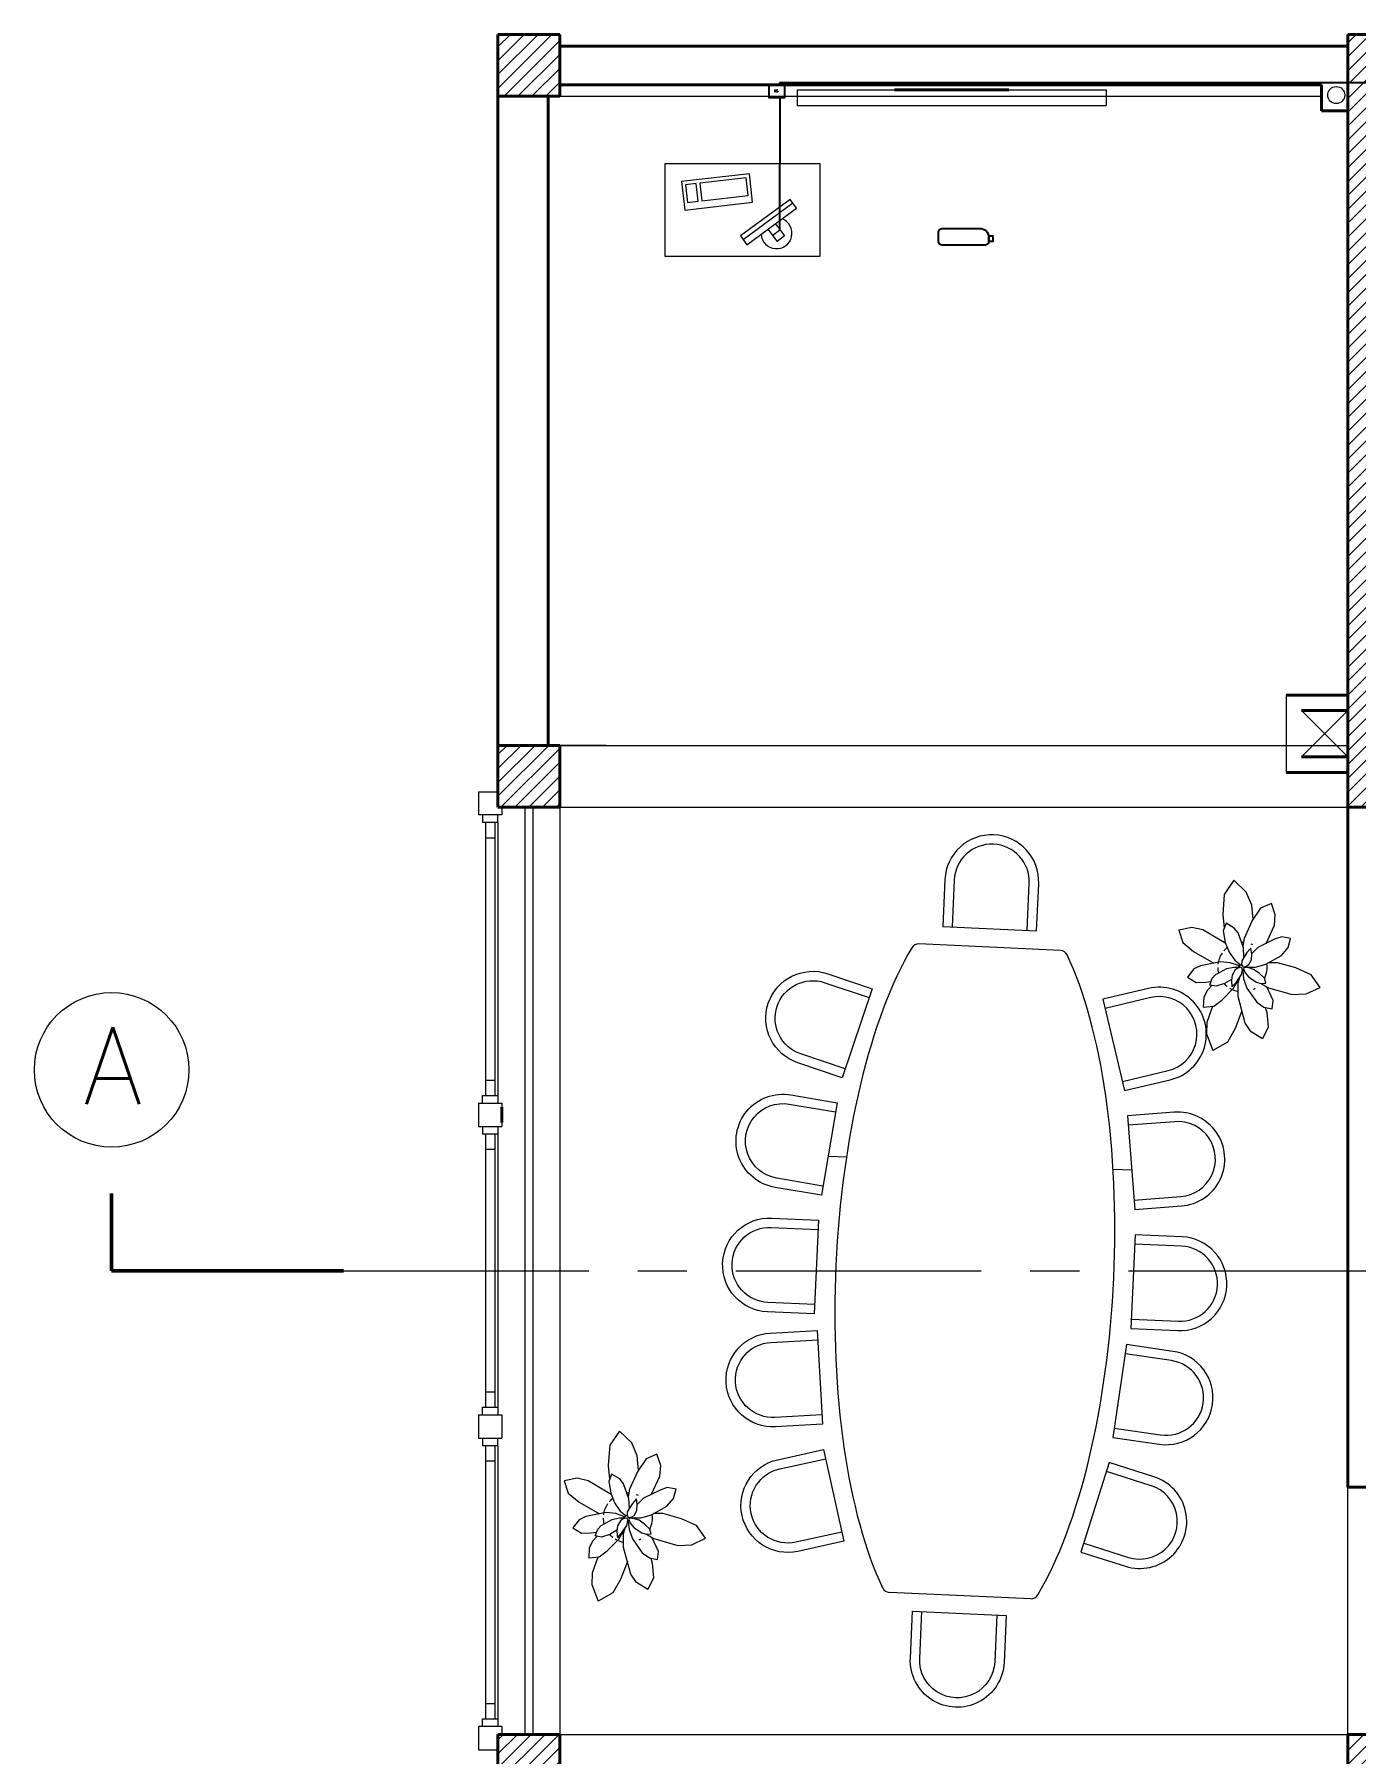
# Model space of a CAD drawing. Extents: x 952 to 1351, y -109 to 188.
# Drawn here: x 1314.34 to 1322.89, y 119.73 to 130.86 of the extents above; entities that cross this region are included whole.
import ezdxf

# ---------------------------------------------------------------- set-up
doc = ezdxf.new("R2010")
doc.units = 0
doc.header["$LTSCALE"] = 0.5
doc.linetypes.add('CENTER', pattern=[50.8, 31.75, -6.35, 6.35, -6.35])
doc.layers.get('0').update_dxf_attribs({"linetype": 'CONTINUOUS'})
doc.layers.add('Cableado', color=100, linetype='CONTINUOUS')
for name, color, linetype, lineweight in [('Carpintería', 55, 'CONTINUOUS', 20), ('Detalles .05', 243, 'CONTINUOUS', 5), ('Detalles 01', 8, 'CONTINUOUS', 9), ('Equipamiento movil', 33, 'CONTINUOUS', 9), ('Muros corte', 7, 'CONTINUOUS', 40), ('Punta 01', 6, 'CONTINUOUS', 9), ('Punta 02', 11, 'CONTINUOUS', 20), ('Punta 05', 52, 'CONTINUOUS', 50), ('Tratamiento pisos', 251, 'CONTINUOUS', 9), ('Vidrios', 147, 'CONTINUOUS', 13)]:
    doc.layers.add(name, color=color, linetype=linetype, lineweight=lineweight)
doc.styles.add('Texto 5 mm', font='simplex.shx', dxfattribs={"height": 0.5})
pattern_1 = [(45, (102.69759, 2.652385), (-0.0449012806, 0.0449012806), [])]

# ---------------------------------------------------------------- blocks, each defined once
blk = doc.blocks.new('Plant1')
for p, q in [((5.75, 15.65), (2.94, 14.02)), ((6.8, 12.64), (5.75, 15.65)), ((1.24, 11.02), (-0.18, 7.33)), ((2.94, 14.02), (1.24, 11.02)), ((6.67, 9.74), (6.8, 12.64)), ((-10.15, 7.82), (-12.56, 7.25)), ((-12.56, 7.25), (-11.81, 4.91)), ((-8.01, 7.41), (-10.15, 7.82)), ((-4.41, 5.37), (-8.01, 7.41)), ((-4.94, 10.5), (-5.47, 8.7)), ((-5.47, 8.7), (-5.1, 7.19)), ((-5.1, 7.19), (-3.73, 3.58)), ((-3.11, 9.8), (-4.94, 10.5)), ((-1.65, 8.27), (-3.11, 9.8)), ((-0.15, 4.91), (-1.65, 8.27)), ((-0.18, 7.33), (-0.36, 5.38)), ((4.8, 4.93), (6.67, 9.74)), ((-11.81, 4.91), (-9.42, 2.94)), ((-3.73, 3.58), (-2.59, 2.19)), ((0.25, 2.69), (-0.15, 4.91)), ((2.74, 4.3), (1.6, 3.31)), ((3.75, 4.5), (2.74, 4.3)), ((3.75, 3.45), (4.8, 4.93)), ((3.75, 3.44), (3.75, 4.5)), ((7.53, 5.66), (4.58, 4.62)), ((7.5, 2.24), (8.7, 3.64)), ((9.19, 5.31), (7.53, 5.66)), ((8.7, 3.64), (9.19, 5.31)), ((8.78, 3.92), (9.84, 4.12)), ((9.84, 4.12), (12.89, 4.12)), ((12.89, 4.12), (15.19, 2.69)), ((-15.39, 2.27), (-18.09, -0.04)), ((-12.63, 3.17), (-15.39, 2.27)), ((-9.66, 3.14), (-12.63, 3.17)), ((-9.42, 2.94), (-5.88, 0.9)), ((-3.93, 0.56), (-7.13, -0.21)), ((-5.88, 0.9), (-4.34, 0.46)), ((-2.06, 0.5), (-3.93, 0.56)), ((-2.48, 2.2), (-3.75, 2.12)), ((-3.75, 2.12), (-2.91, 1.21)), ((-2.91, 1.21), (-1.29, 0)), ((-1.34, 2), (-2.48, 2.2)), ((-1.9, 0.46), (-2.06, 0.5)), ((-0.39, 1.34), (-1.34, 2)), ((-0.56, -0.12), (-0.19, 0)), ((-0.12, 0.81), (-0.39, 1.34)), ((-0.19, 0), (-0.12, 0.06)), ((-0.06, 0.25), (-0.12, 0.81)), ((-0.12, 0.06), (-0.06, 0.25)), ((-0.11, 0.67), (0.06, 0.81)), ((0.06, 0.81), (0.25, 2.69)), ((0.31, 1.31), (0.12, 0.38)), ((0.12, 0.38), (0.19, 0.25)), ((0.19, 0.25), (0.38, 0.19)), ((0.73, 2.26), (0.31, 1.31)), ((0.38, 0.19), (1.25, 0.44)), ((0.47, 0.22), (0.69, 0)), ((0.69, 0), (2.44, 0)), ((1.6, 3.31), (0.73, 2.26)), ((1.25, 0.44), (2.18, 1.1)), ((2.18, 1.1), (3.4, 2.61)), ((2.44, 0), (4.43, 0.51)), ((3.4, 2.61), (3.75, 3.44)), ((4.43, 0.51), (7.5, 2.24)), ((13.53, 0.5), (11.66, -0.54)), ((15.19, 2.69), (13.53, 0.5)), ((-18.09, -0.04), (-15.37, -2.32)), ((-15.37, -2.32), (-11.22, -3.04)), ((-11.22, -3.04), (-8.38, -3)), ((-8.2, -0.91), (-9.38, -2.5)), ((-9.38, -2.5), (-7.87, -3.25)), ((-5.18, -2.97), (-8.45, -7.47)), ((-7.13, -0.21), (-8.2, -0.91)), ((-7.87, -3.25), (-5.44, -3.05)), ((-5.44, -3.05), (-3.38, -2.45)), ((-3.38, -2.45), (-1.56, -1.44)), ((-1.56, -1.44), (-0.5, -0.38)), ((-1.12, -2.44), (-1.55, -4.42)), ((-1.29, 0), (-0.56, -0.12)), ((-0.38, -0.81), (-1.12, -2.44)), ((-0.31, -0.5), (-0.59, -0.46)), ((-0.5, -0.38), (-0.5, -0.12)), ((0.06, -0.62), (-0.38, -0.81)), ((-0.26, -0.76), (-0.31, -0.5)), ((-0.19, -1.81), (-0.07, -0.68)), ((0.01, -3.25), (-0.19, -1.81)), ((0.12, -0.12), (0, -0.44)), ((0, -0.44), (0.12, -1)), ((1.03, -5.66), (0.01, -3.25)), ((0.56, -0.06), (0.12, -0.12)), ((0.12, -1), (0.45, -1.59)), ((0.45, -1.59), (1.43, -2.3)), ((1.53, -0.38), (0.56, -0.06)), ((1.43, -2.3), (2.56, -2.56)), ((3.06, -1.61), (1.53, -0.38)), ((3.19, -1.19), (2.01, -0.77)), ((2.38, -1), (2.23, -0.95)), ((2.32, -2.51), (3.05, -4.05)), ((4.2, -2.28), (2.38, -1)), ((2.56, -2.56), (3.88, -2.56)), ((3.88, -2.56), (3.06, -1.61)), ((6, -1.48), (3.19, -1.19)), ((6.42, -4.94), (4.2, -2.28)), ((11.66, -0.54), (6, -1.48)), ((9.02, -0.98), (12.56, -2.76)), ((12.56, -2.76), (15.17, -4.6)), ((-4.21, -9.77), (-1.41, -5.8)), ((-1.55, -4.42), (-1.12, -8.67)), ((1.72, -6.45), (1.03, -5.66)), ((3.06, -7.12), (1.72, -6.45)), ((2.39, -7.87), (2.32, -6.75)), ((3.05, -4.05), (3.43, -5.82)), ((3.43, -5.82), (3.06, -7.12)), ((3.19, -6.68), (4.04, -7.69)), ((7.5, -6.71), (6.42, -4.94)), ((7.5, -8.88), (7.5, -6.71)), ((7.5, -6.98), (10.72, -8.45)), ((15.17, -4.6), (16.61, -7.77)), ((-8.45, -7.47), (-9.18, -9.67)), ((-9.18, -9.67), (-8.88, -12.44)), ((-6.25, -11.82), (-4.21, -9.77)), ((-1.12, -8.67), (-0.57, -10.07)), ((-0.57, -10.07), (1, -11.56)), ((1, -11.56), (2.25, -9.87)), ((2.25, -9.87), (2.39, -7.87)), ((4.04, -7.69), (5.41, -8.56)), ((5.41, -8.56), (7.5, -8.88)), ((10.72, -8.45), (13.06, -8.78)), ((13.06, -8.78), (16.61, -7.77)), ((-8.88, -12.44), (-6.25, -11.82))]:
    blk.add_line(p, q)
for start, end in [(57.1582, 93.2041), (172.4345, 176.9296), (149.2581, 153.7532), (21.2653, 25.7604), (212.1423, 223.5771), (306.6551, 316.418), (323.0282, 344.4965), (229.8179, 257.6637), (265.2848, 278.7499)]:
    blk.add_arc((0, 0), 5.12, start, end)
blk = doc.blocks.new('Silla 2')
for p, q in [((15, 15), (0, 15)), ((0, 15), (0, -15)), ((15, 12), (0, 12)), ((0, -12), (15, -12)), ((0, -15), (15, -15))]:
    blk.add_line(p, q)
for radius in [15, 12]:
    blk.add_arc((15, 0), radius, 270, 90)
blk = doc.blocks.new('RECTANG')
for p, q in [((1, 1), (0, 1)), ((0, 1), (0, 0)), ((1, 0), (1, 1)), ((0, 0), (1, 0))]:
    blk.add_line(p, q)
blk = doc.blocks.new('KEYBOARD', base_point=(60, 294))
for p, xscale, yscale, zscale in [((60, 294), 19, 8, 19), ((61, 295), 13, 5, 13), ((75, 295), 3, 5, 3)]:
    blk.add_blockref('RECTANG', p, dxfattribs=dict(xscale=xscale, yscale=yscale, zscale=zscale))

msp = doc.modelspace()

# ---------------------------------------------------------------- hatches: boundary and pattern name
at = {"layer": 'Detalles 01'}
h = msp.add_hatch(dxfattribs=at)
h.set_pattern_fill('ANSI31,_O', color=256, scale=0.02)
h.set_pattern_definition(pattern_1)
h.paths.add_polyline_path([(1317.743, 130.857), (1317.343, 130.857), (1317.343, 130.457), (1317.743, 130.457)])
h = msp.add_hatch(dxfattribs=at)
h.set_pattern_fill('ANSI31,_O', color=256, scale=0.02)
h.set_pattern_definition([(45, (41.89759, 2.652385), (-0.0449012806, 0.0449012806), [])])
h.paths.add_polyline_path([(1325.943, 130.782), (1324.843, 130.782), (1324.843, 130.532), (1325.943, 130.532)])
h.paths.add_polyline_path([(1324.843, 130.782), (1323.083, 130.782), (1323.083, 130.857), (1322.843, 130.857), (1322.843, 125.857), (1324.843, 125.857), (1324.843, 126.007), (1323.083, 126.007), (1323.083, 130.532), (1324.843, 130.532)])
h.paths.add_polyline_path([(1325.483, 129.732), (1325.333, 129.732), (1325.333, 126.007), (1324.843, 126.007), (1324.843, 125.857), (1325.483, 125.857)])
h = msp.add_hatch(dxfattribs=at)
h.set_pattern_fill('ANSI31,_O', color=256, scale=0.02)
h.set_pattern_definition(pattern_1)
h.paths.add_polyline_path([(1317.743, 126.257), (1317.343, 126.257), (1317.343, 125.857), (1317.743, 125.857)])
h = msp.add_hatch(dxfattribs=at)
h.set_pattern_fill('ANSI31,_O', color=256, scale=0.02)
h.set_pattern_definition(pattern_1)
h.paths.add_polyline_path([(1317.743, 119.857), (1317.343, 119.857), (1317.343, 119.457), (1317.743, 119.457)])
h = msp.add_hatch(dxfattribs=at)
h.set_pattern_fill('ANSI31,_O', color=256, scale=0.02)
h.set_pattern_definition(pattern_1)
h.paths.add_polyline_path([(1324.343, 116.832), (1323.093, 116.832), (1323.093, 119.857), (1322.843, 119.857), (1322.843, 115.182), (1321.793, 115.182), (1321.793, 114.932), (1322.843, 114.932), (1322.843, 114.857), (1323.093, 114.857), (1323.093, 116.582), (1324.343, 116.582)])
h.paths.add_polyline_path([(1328.843, 119.857), (1328.593, 119.857), (1328.593, 116.832), (1327.343, 116.832), (1327.343, 116.582), (1328.593, 116.582), (1328.593, 114.857), (1328.843, 114.857), (1328.843, 114.932), (1329.893, 114.932), (1329.893, 115.182), (1328.843, 115.182)])

# ---------------------------------------------------------------- linework, layer by layer
at = {"layer": 'Cableado'}
for p, q in [((1327.642, 130.545), (1319.164, 130.545)), ((1319.164, 130.545), (1319.164, 130.532)), ((1319.168, 129.592), (1319.17, 130.448)), ((1320.545, 129.546), (1320.545, 129.518))]:
    msp.add_line(p, q, dxfattribs=at)
for points in [[(1319.098, 130.532), (1319.197, 130.532), (1319.197, 130.448), (1319.098, 130.448)], [(1320.519, 129.554), (1320.545, 129.554), (1320.545, 129.518), (1320.519, 129.518)]]:
    msp.add_lwpolyline(points, close=True, dxfattribs=at)
msp.add_lwpolyline([(1320.22, 129.602), (1320.462, 129.602, -0.414214), (1320.519, 129.546), (1320.519, 129.52, -0.414214), (1320.492, 129.493), (1320.22, 129.493, -0.414214), (1320.193, 129.52), (1320.193, 129.575, -0.414214)], format="xyb", close=True, dxfattribs=at)
at = {"layer": 'Carpintería'}
for p, q in [((1317.218, 125.957), (1317.218, 125.807)), ((1317.218, 125.957), (1317.343, 125.957)), ((1317.368, 125.857), (1317.368, 125.807)), ((1317.368, 125.807), (1317.218, 125.807)), ((1317.243, 125.807), (1317.243, 125.757)), ((1317.343, 125.757), (1317.243, 125.757)), ((1317.263, 125.757), (1317.263, 123.991)), ((1317.323, 125.757), (1317.323, 123.991)), ((1317.343, 125.757), (1317.343, 125.807)), ((1317.323, 125.657), (1317.263, 125.657)), ((1317.263, 124.091), (1317.323, 124.091)), ((1317.218, 123.941), (1317.218, 123.791)), ((1317.218, 123.941), (1317.368, 123.941)), ((1317.243, 123.941), (1317.243, 123.991)), ((1317.243, 123.991), (1317.343, 123.991)), ((1317.343, 123.991), (1317.343, 123.941)), ((1317.368, 123.941), (1317.368, 123.916)), ((1317.218, 123.791), (1317.368, 123.791)), ((1317.243, 123.791), (1317.243, 123.741)), ((1317.343, 123.741), (1317.243, 123.741)), ((1317.263, 123.741), (1317.263, 121.974)), ((1317.323, 123.741), (1317.263, 123.741)), ((1317.323, 123.741), (1317.323, 121.974)), ((1317.343, 123.791), (1317.343, 123.741)), ((1317.368, 123.816), (1317.368, 123.791)), ((1317.323, 123.641), (1317.263, 123.641)), ((1317.263, 122.074), (1317.323, 122.074)), ((1317.243, 121.924), (1317.243, 121.974)), ((1317.243, 121.974), (1317.343, 121.974)), ((1317.343, 121.974), (1317.343, 121.924)), ((1317.218, 121.924), (1317.218, 121.774)), ((1317.218, 121.924), (1317.368, 121.924)), ((1317.368, 121.924), (1317.368, 121.774)), ((1317.218, 121.774), (1317.368, 121.774)), ((1317.243, 121.774), (1317.243, 121.724)), ((1317.343, 121.724), (1317.243, 121.724)), ((1317.263, 121.724), (1317.263, 119.957)), ((1317.323, 121.724), (1317.323, 119.957)), ((1317.343, 121.724), (1317.343, 121.774)), ((1317.323, 121.624), (1317.263, 121.624)), ((1317.263, 120.057), (1317.323, 120.057)), ((1317.243, 119.907), (1317.243, 119.957)), ((1317.243, 119.957), (1317.343, 119.957)), ((1317.343, 119.957), (1317.343, 119.907)), ((1317.368, 119.907), (1317.218, 119.907)), ((1317.218, 119.907), (1317.218, 119.757)), ((1317.368, 119.907), (1317.368, 119.857)), ((1317.218, 119.757), (1317.343, 119.757))]:
    msp.add_line(p, q, dxfattribs=at)
at = {"layer": 'Detalles 01'}
for p, q in [((1317.518, 125.857), (1317.518, 123.816)), ((1317.568, 125.857), (1317.568, 123.816)), ((1317.343, 125.757), (1317.343, 123.991)), ((1317.518, 123.816), (1317.518, 121.799)), ((1317.568, 123.816), (1317.568, 121.799)), ((1317.343, 121.724), (1317.343, 119.957)), ((1317.518, 121.799), (1317.518, 119.857)), ((1317.568, 121.799), (1317.568, 119.857))]:
    msp.add_line(p, q, dxfattribs=at)
at = {"layer": 'Detalles 01', "linetype": 'CENTER', "ltscale": 0.1}
msp.add_line((1316.343, 122.857), (1324.734, 122.857), dxfattribs=at)
at = {"layer": 'Detalles 01'}
msp.add_circle((1322.768, 130.465), 0.055, dxfattribs=at)
at = {"layer": 'Equipamiento movil'}
for p, q in [((1318.426, 129.421), (1318.426, 130.021)), ((1318.426, 130.021), (1319.426, 130.021)), ((1319.426, 130.021), (1319.426, 129.421)), ((1319.235, 129.789), (1318.912, 129.553)), ((1319.252, 129.765), (1318.93, 129.528)), ((1318.953, 129.496), (1319.276, 129.733)), ((1319.276, 129.733), (1319.235, 129.789)), ((1319.139, 129.632), (1319.197, 129.553)), ((1318.912, 129.553), (1318.953, 129.496)), ((1319.09, 129.597), (1319.149, 129.517)), ((1319.12, 129.556), (1319.168, 129.592)), ((1319.197, 129.553), (1319.149, 129.517)), ((1319.426, 129.421), (1318.426, 129.421)), ((1318.043, 126.257), (1317.743, 126.257)), ((1320.983, 124.93), (1320.067, 124.972)), ((1320.792, 120.735), (1319.876, 120.776))]:
    msp.add_line(p, q, dxfattribs=at)
for centre, radius, start, end in [((1319.146, 129.571), 0.1, 184.1025, 68.3304), ((1320.065, 124.922), 0.05, 87.392, 149.2662), ((1320.981, 124.88), 0.05, 25.5177, 87.392), ((1319.878, 120.826), 0.05, 205.5177, 267.392), ((1320.794, 120.785), 0.05, 267.392, 329.2662)]:
    msp.add_arc(centre, radius, start, end, dxfattribs=at)
for start_param, end_param in [(3.734306, 5.690472), (0.592713, 2.54888)]:
    msp.add_ellipse((1320.429, 122.853), major_axis=(-0.114, -2.497), ratio=0.36, start_param=start_param, end_param=end_param, dxfattribs=at)
at = {"layer": 'Muros corte'}
for p, q in [((1317.743, 130.857), (1317.343, 130.857)), ((1317.343, 130.457), (1317.343, 130.857)), ((1317.743, 130.857), (1317.743, 130.457)), ((1322.843, 125.857), (1322.843, 130.857)), ((1322.843, 130.857), (1323.083, 130.857)), ((1321.793, 130.782), (1317.743, 130.782)), ((1322.843, 130.782), (1321.793, 130.782)), ((1318.793, 130.532), (1317.743, 130.532)), ((1322.673, 130.532), (1318.793, 130.532)), ((1320.65, 130.498), (1319.91, 130.498)), ((1322.673, 130.362), (1322.673, 130.532)), ((1322.843, 123.816), (1322.843, 130.532)), ((1317.743, 130.457), (1317.343, 130.457)), ((1317.343, 130.457), (1317.343, 126.257)), ((1317.668, 130.457), (1317.668, 126.257)), ((1322.843, 130.362), (1322.673, 130.362)), ((1322.443, 126.582), (1322.843, 126.582)), ((1322.543, 126.482), (1322.843, 126.482)), ((1317.743, 126.257), (1317.343, 126.257)), ((1317.343, 125.857), (1317.343, 126.257)), ((1317.743, 125.857), (1317.743, 126.257)), ((1322.543, 126.182), (1322.843, 126.182)), ((1322.443, 126.082), (1322.843, 126.082)), ((1317.743, 125.857), (1317.343, 125.857)), ((1325.483, 125.857), (1322.843, 125.857)), ((1317.368, 123.916), (1317.368, 123.816)), ((1322.843, 121.457), (1322.843, 123.816)), ((1322.843, 121.457), (1324.343, 121.457)), ((1317.743, 119.857), (1317.343, 119.857)), ((1317.343, 119.457), (1317.343, 119.857)), ((1317.743, 119.457), (1317.743, 119.857)), ((1322.843, 119.857), (1323.093, 119.857)), ((1322.843, 115.182), (1322.843, 119.857))]:
    msp.add_line(p, q, dxfattribs=at)
at = {"layer": 'Punta 01'}
for p, q in [((1322.843, 126.482), (1322.543, 126.182)), ((1322.543, 126.482), (1322.843, 126.182))]:
    msp.add_line(p, q, dxfattribs=at)
at = {"layer": 'Punta 02'}
msp.add_circle((1314.843, 124.157), 0.5, dxfattribs=at)
at = {"layer": 'Punta 05'}
for p, q in [((1314.843, 122.857), (1314.843, 123.357)), ((1316.343, 122.857), (1314.843, 122.857))]:
    msp.add_line(p, q, dxfattribs=at)
at = {"layer": 'Tratamiento pisos'}
for p, q in [((1317.743, 130.457), (1320.343, 130.457)), ((1320.343, 130.457), (1322.673, 130.457)), ((1317.743, 126.257), (1322.843, 126.257)), ((1317.743, 125.857), (1322.843, 125.857)), ((1317.743, 125.857), (1317.743, 123.816)), ((1317.343, 123.741), (1317.343, 121.974)), ((1317.743, 123.816), (1317.743, 121.799)), ((1319.598, 123.592), (1319.479, 123.597)), ((1321.444, 123.508), (1321.324, 123.513)), ((1317.743, 121.799), (1317.743, 119.857)), ((1322.843, 119.857), (1322.843, 121.457)), ((1317.743, 119.857), (1320.243, 119.857)), ((1320.243, 119.857), (1322.843, 119.857))]:
    msp.add_line(p, q, dxfattribs=at)
at = {"layer": 'Vidrios', "color": 7}
for p, q in [((1319.28, 130.498), (1321.28, 130.498)), ((1319.28, 130.498), (1319.28, 130.398)), ((1321.28, 130.498), (1321.28, 130.398)), ((1319.28, 130.398), (1321.28, 130.398)), ((1322.443, 126.582), (1322.443, 126.082))]:
    msp.add_line(p, q, dxfattribs=at)

# ---------------------------------------------------------------- block references
at = {"layer": 'Detalles .05', "xscale": 0.0312, "yscale": 0.0312, "zscale": 0.0312, "rotation": 275.4822477110876}
for p in [(1322.161, 124.822), (1318.184, 121.258)]:
    msp.add_blockref('Plant1', p, dxfattribs=at)
at = {"layer": 'Equipamiento movil'}
for name, p, xscale, yscale, zscale, rotation in [('KEYBOARD', (1318.97, 129.956), 0.02326153846132684, 0.02326153846132684, 0.02326153846132684, 186.6000886321275), ('Silla 2', (1320.525, 125.071), 0.02025, 0.02025, 0.02025, 87.39196215413781), ('Silla 2', (1319.668, 124.394), -0.02025, 0.02025, 0.02025, 341.398032275769), ('Silla 2', (1321.328, 124.318), 0.02025, 0.02025, 0.02025, 13.38589203263081), ('Silla 2', (1319.487, 123.645), -0.02025000000000002, 0.02025, 0.02025, 350.3586577711353), ('Silla 2', (1321.44, 123.556), 0.02025000000000001, 0.02025000000000001, 0.02025000000000001, 4.42526653726446), ('Silla 2', (1319.404, 122.881), -0.02024999999999998, 0.02025, 0.02025, 357.3919621541378), ('Silla 2', (1321.453, 122.787), 0.02025, 0.02025, 0.02025, 357.3919621542619), ('Silla 2', (1319.426, 122.167), -0.02025000000000004, 0.02025, 0.02025, 3.108258299101446), ('Silla 2', (1321.366, 122.079), 0.02025, 0.02025, 0.02025, 351.6756660092984), ('Silla 2', (1319.516, 121.403), -0.02025, 0.02025, 0.02025, 12.38968141235321), ('Silla 2', (1321.207, 121.326), 0.02025000000000001, 0.02025000000000001, 0.02025000000000001, 342.3942428960464), ('Silla 2', (1320.329, 120.64), -0.02025, 0.02025, 0.02025, 87.39196215413781)]:
    msp.add_blockref(name, p, dxfattribs=dict(at, xscale=xscale, yscale=yscale, zscale=zscale, rotation=rotation))

# ---------------------------------------------------------------- texts
at = {"layer": 'Cableado', "insert": (1319.129, 130.499), "char_height": 0.0159, "attachment_point": 1, "style": 'Texto 5 mm'}
msp.add_mtext_dynamic_manual_height_columns('RS', width=19.34546, gutter_width=2.5, heights=[0], dxfattribs=at)
at = {"layer": 'Punta 05', "insert": (1314.658, 124.434), "char_height": 0.5, "width": 0.39986, "attachment_point": 1, "style": 'Texto 5 mm'}
msp.add_mtext('A', dxfattribs=at)

doc.saveas('drawing.dxf')
